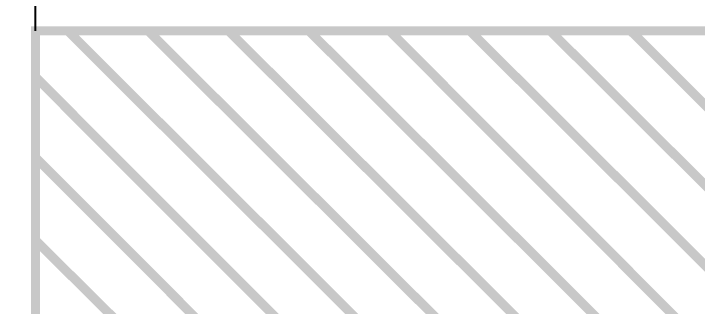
# Model space of a CAD drawing. Extents: x 0.1 to 11.6, y 0.3 to 16.2.
# Drawn here: x 4.9442 to 5.44, y 13.9022 to 14.1141 of the extents above; entities that cross this region are included whole.
import ezdxf

# ---------------------------------------------------------------- set-up
doc = ezdxf.new("R2010")
doc.units = 0
doc.header["$MEASUREMENT"] = 0
doc.dimstyles.get("Standard").update_dxf_attribs({"dimtxt": 0.1, "dimasz": 0.1, "dimexe": 1.25, "dimexo": 0.625, "dimtad": 1, "dimtih": 1, "dimtxsty": 'Standard', "dimcen": 2.5, "dimazin": 3, "dimtfac": 1, "dimtmove": 0, "dimatfit": 3})

# ---------------------------------------------------------------- blocks, each defined once
blk = doc.blocks.new('_CLOSEDFILLED')
at = {"color": 0, "linetype": 'BYBLOCK'}
blk.add_solid([(-1, 0.1644), (0, 0), (-1, -0.1644)], dxfattribs=at)
blk = doc.blocks.new('*D6')
for p, q in [((4.58663, 13.8829), (4.58663, 13.9829)), ((5.26167, 13.7829), (4.58663, 13.7829)), ((4.58663, 13.5656), (4.58663, 13.7829)), ((4.58663, 13.0483), (4.58663, 13.2656)), ((5.26167, 13.0483), (4.58663, 13.0483)), ((4.58663, 12.9483), (4.58663, 12.8483))]:
    blk.add_line(p, q)
at = {"layer": 'Defpoints'}
for p in [(5.26167, 13.7829), (4.58663, 13.0483), (5.26167, 13.0483)]:
    blk.add_point(p, dxfattribs=at)
at = {"xscale": 0.1, "yscale": 0.1}
for p, rotation in [((4.58663, 13.7829), 270), ((4.58663, 13.0483), 90)]:
    blk.add_blockref('_CLOSEDFILLED', p, dxfattribs=dict(at, rotation=rotation))
at = {"insert": (4.58663, 13.4156), "char_height": 0.1, "attachment_point": 5, "rotation": 270}
blk.add_mtext('100', dxfattribs=at)
blk = doc.blocks.new('*D10')
for p, q in [((4.96001, 14.1017), (4.96001, 14.39872)), ((5.06001, 14.39872), (6.12, 14.39872)), ((6.32, 14.39872), (7.37999, 14.39872)), ((7.47999, 14.1017), (7.47999, 14.39872))]:
    blk.add_line(p, q)
at = {"layer": 'Defpoints'}
for p in [(4.96001, 14.39872), (4.96001, 14.1017), (7.47999, 14.1017)]:
    blk.add_point(p, dxfattribs=at)
at = {"xscale": 0.1, "yscale": 0.1, "rotation": 180}
blk.add_blockref('_CLOSEDFILLED', (4.96001, 14.39872), dxfattribs=at)
at = {"xscale": 0.1, "yscale": 0.1}
blk.add_blockref('_CLOSEDFILLED', (7.47999, 14.39872), dxfattribs=at)
at = {"insert": (6.22, 14.39872), "char_height": 0.1, "attachment_point": 5}
blk.add_mtext('60', dxfattribs=at)

msp = doc.modelspace()

# ---------------------------------------------------------------- linework, layer by layer
at = {"color": 254, "const_width": 0.00667}
for points in [[(5.26167, 13.7783), (7.47999, 13.7783), (7.47999, 14.1017), (4.96001, 14.1017), (4.96001, 12.725), (7.47999, 12.725), (7.47999, 13.0483), (5.26167, 13.0483)], [(5.30832, 13.7783), (4.98335, 14.1017)], [(5.36664, 13.7783), (5.04167, 14.1017)], [(5.42503, 13.7783), (5.09999, 14.1017)], [(5.48335, 13.7783), (5.15831, 14.1017)], [(5.53999, 13.7783), (5.21669, 14.1017)], [(5.59999, 13.7783), (5.27501, 14.1017)], [(5.65831, 13.7783), (5.33333, 14.1017)], [(5.71669, 13.7783), (5.39165, 14.1017)], [(5.285, 13.7433), (4.96001, 14.0683)], [(5.285, 13.685), (4.96001, 14.01)], [(5.285, 13.6283), (4.96001, 13.95)]]:
    msp.add_lwpolyline(points, dxfattribs=at)

# ---------------------------------------------------------------- dimensions: what is measured, and where the dimension line sits
at = {"linetype": 'Continuous'}
dim = msp.add_linear_dim(base=(4.96001, 14.39872), p1=(4.96001, 14.1017), p2=(7.47999, 14.1017), text='60', dimstyle='Standard', dxfattribs=at)
dim.commit()
dim.dimension.update_dxf_attribs({"geometry": '*D10', "text_midpoint": (6.22, 14.39872)})
dim = msp.add_linear_dim(base=(4.58663, 13.0483), p1=(5.26167, 13.0483), p2=(5.26167, 13.7829), angle=90, text='100', dimstyle='Standard', override={"dimtxt": 0.1}, dxfattribs=at)
dim.commit()
dim.dimension.update_dxf_attribs({"geometry": '*D6', "text_midpoint": (4.58663, 13.4156), "dimtype": 160, "text_rotation": 270})

doc.saveas('drawing.dxf')
